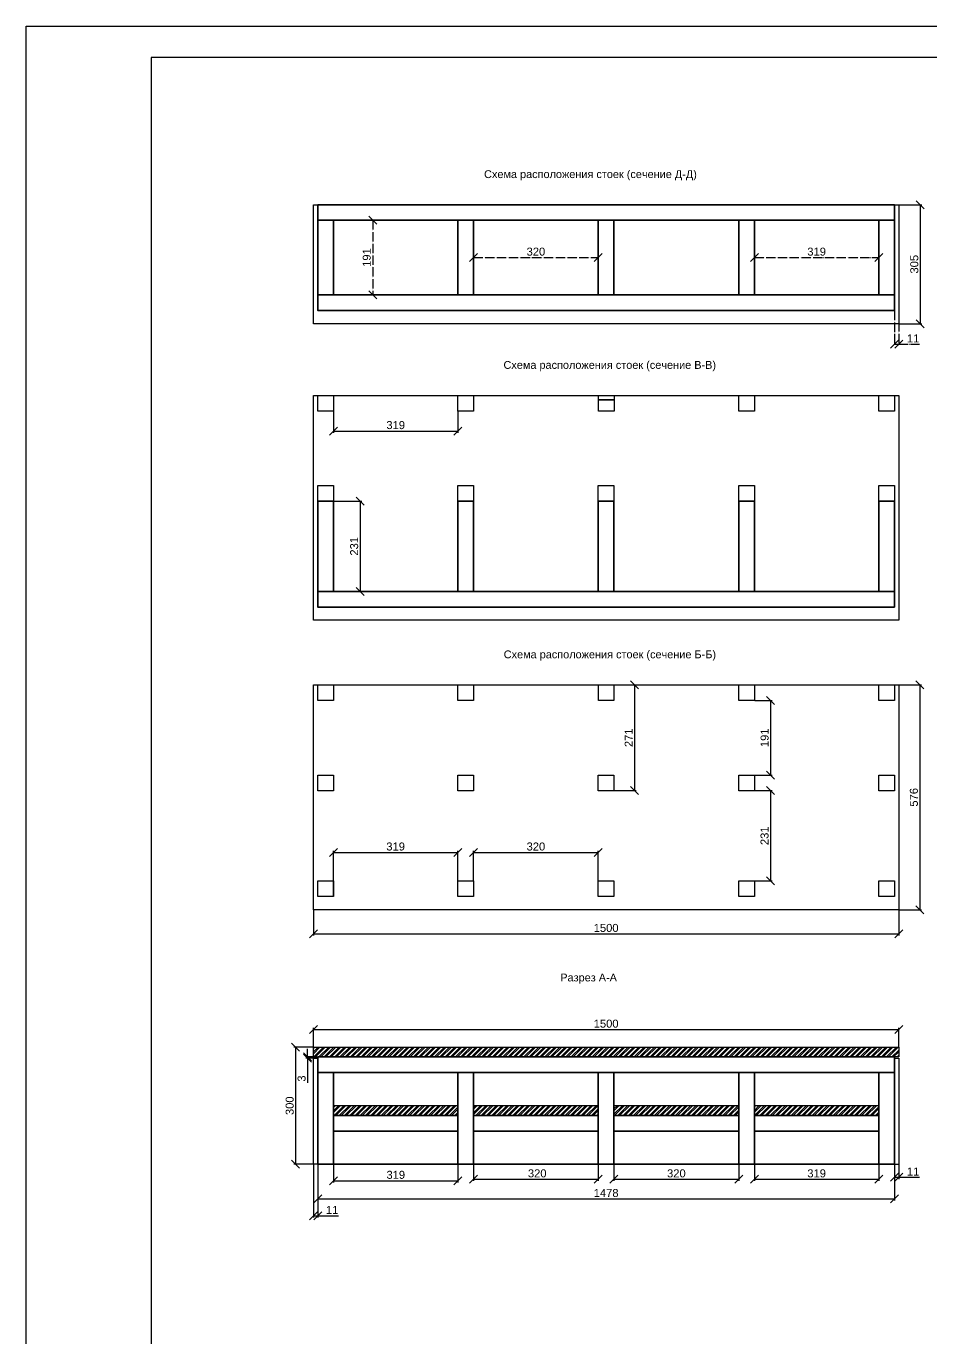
# Model space of a CAD drawing. Header units: millimetres. Extents: x 63961 to 114418, y 167972 to 194301.
# Drawn here: x 104018 to 106337, y 172528 to 175888 of the extents above; entities that cross this region are included whole.
import ezdxf

# ---------------------------------------------------------------- set-up
doc = ezdxf.new("R2010")
doc.units = ezdxf.units.MM
doc.linetypes.add('ACAD_ISO04W100', pattern=[30, 24, -3, 0, -3])
for name, color, linetype in [('Доска МПК 11х145х3000', 32, 'Continuous'), ('Заливка доски', 32, 'Continuous'), ('Оси', 120, 'ACAD_ISO04W100'), ('Размеры', 140, 'Continuous'), ('Рамка', 7, 'Continuous'), ('Ступень СМ305', 52, 'Continuous')]:
    doc.layers.add(name, color=color, linetype=linetype)
doc.layers.add('Профиль 40x40', color=7, linetype='Continuous', lineweight=35)
doc.styles.get("Standard").update_dxf_attribs({"font": 'arial.ttf'})
doc.dimstyles.new('Копия Аннотативный', dxfattribs={"dimscale": 0, "dimtxt": 20.5, "dimasz": 20.5, "dimexe": 4.25, "dimexo": 0.625, "dimgap": 4.625, "dimtad": 1, "dimtxsty": 'Standard', "dimblk": 'OBLIQUE', "dimcen": 20.5, "dimclrd": 4, "dimclrt": 4, "dimadec": 0, "dimazin": 0, "dimtfac": 1, "dimtmove": 0, "dimatfit": 3, "dimfxl": 1, "dimtfillclr": 4, "dimarcsym": 0})

# ---------------------------------------------------------------- blocks, each defined once
blk = doc.blocks.new('_Oblique')
at = {"color": 0, "linetype": 'ByBlock', "lineweight": -2}
blk.add_line((-0.5, -0.5), (0.5, 0.5), dxfattribs=at)
blk = doc.blocks.new('*D918')
at = {"layer": 'Defpoints', "color": 0, "transparency": 16777216}
for p in [(106254.5, 173317.1), (104754.5, 173272), (106254.5, 173272)]:
    blk.add_point(p, dxfattribs=at)
at = {"layer": 'Размеры', "color": 0, "lineweight": -2, "transparency": 16777216}
for p, q in [((104754.5, 173272.6), (104754.5, 173321.4)), ((106254.5, 173272.6), (106254.5, 173321.4))]:
    blk.add_line(p, q, dxfattribs=at)
at = {"layer": 'Размеры', "color": 4, "lineweight": -2, "transparency": 16777216}
blk.add_line((104754.5, 173317.1), (106254.5, 173317.1), dxfattribs=at)
at = {"layer": 'Размеры', "color": 4, "lineweight": -2, "transparency": 16777216, "xscale": 20.5, "yscale": 20.5, "zscale": 20.5, "rotation": 180}
blk.add_blockref('_Oblique', (104754.5, 173317.1), dxfattribs=at)
at = {"layer": 'Размеры', "color": 4, "lineweight": -2, "transparency": 16777216, "xscale": 20.5, "yscale": 20.5, "zscale": 20.5}
blk.add_blockref('_Oblique', (106254.5, 173317.1), dxfattribs=at)
at = {"layer": 'Размеры', "color": 4, "transparency": 16777216, "insert": (105504.5, 173332.2), "char_height": 20.5, "attachment_point": 5}
blk.add_mtext('1500', dxfattribs=at)
blk = doc.blocks.new('*D919')
at = {"layer": 'Defpoints', "color": 0, "transparency": 16777216}
for p in [(104754.5, 173272), (104708.6, 172972), (104754.5, 172972)]:
    blk.add_point(p, dxfattribs=at)
at = {"layer": 'Размеры', "color": 0, "lineweight": -2, "transparency": 16777216}
for p, q in [((104753.8, 173272), (104704.3, 173272)), ((104753.8, 172972), (104704.3, 172972))]:
    blk.add_line(p, q, dxfattribs=at)
at = {"layer": 'Размеры', "color": 4, "lineweight": -2, "transparency": 16777216}
blk.add_line((104708.6, 173272), (104708.6, 172972), dxfattribs=at)
at = {"layer": 'Размеры', "color": 4, "lineweight": -2, "transparency": 16777216, "xscale": 20.5, "yscale": 20.5, "zscale": 20.5}
for p, rotation in [((104708.6, 173272), 90), ((104708.6, 172972), 270)]:
    blk.add_blockref('_Oblique', p, dxfattribs=dict(at, rotation=rotation))
at = {"layer": 'Размеры', "color": 4, "transparency": 16777216, "insert": (104693.5, 173122), "char_height": 20.5, "attachment_point": 5, "rotation": 90}
blk.add_mtext('300', dxfattribs=at)
blk = doc.blocks.new('*D920')
at = {"layer": 'Defpoints', "color": 0, "transparency": 16777216}
for p in [(104754.5, 172972), (104765.5, 172972), (104765.5, 172840)]:
    blk.add_point(p, dxfattribs=at)
at = {"layer": 'Размеры', "color": 0, "lineweight": -2, "transparency": 16777216}
for p, q in [((104754.5, 172971.3), (104754.5, 172835.7)), ((104765.5, 172971.3), (104765.5, 172835.7))]:
    blk.add_line(p, q, dxfattribs=at)
at = {"layer": 'Размеры', "color": 4, "lineweight": -2, "transparency": 16777216}
for p, q in [((104754.5, 172840), (104765.5, 172840)), ((104765.5, 172840), (104818.7, 172840))]:
    blk.add_line(p, q, dxfattribs=at)
at = {"layer": 'Размеры', "color": 4, "lineweight": -2, "transparency": 16777216, "xscale": 20.5, "yscale": 20.5, "zscale": 20.5, "rotation": 180}
blk.add_blockref('_Oblique', (104754.5, 172840), dxfattribs=at)
at = {"layer": 'Размеры', "color": 4, "lineweight": -2, "transparency": 16777216, "xscale": 20.5, "yscale": 20.5, "zscale": 20.5}
blk.add_blockref('_Oblique', (104765.5, 172840), dxfattribs=at)
at = {"layer": 'Размеры', "color": 4, "transparency": 16777216, "insert": (104802.3, 172854.9), "char_height": 20.5, "attachment_point": 5}
blk.add_mtext('11', dxfattribs=at)
blk = doc.blocks.new('*D921')
at = {"layer": 'Defpoints', "color": 0, "transparency": 16777216}
for p in [(104739.2, 173244), (104754.5, 173247), (104754.5, 173244)]:
    blk.add_point(p, dxfattribs=at)
at = {"layer": 'Размеры', "color": 0, "lineweight": -2, "transparency": 16777216}
for p, q in [((104753.8, 173247), (104734.9, 173247)), ((104753.8, 173244), (104734.9, 173244))]:
    blk.add_line(p, q, dxfattribs=at)
at = {"layer": 'Размеры', "color": 4, "lineweight": -2, "transparency": 16777216}
for p, q in [((104739.2, 173247), (104739.2, 173267.5)), ((104739.2, 173247), (104739.2, 173244)), ((104739.2, 173244), (104739.2, 173180.3))]:
    blk.add_line(p, q, dxfattribs=at)
at = {"layer": 'Размеры', "color": 4, "lineweight": -2, "transparency": 16777216, "xscale": 20.5, "yscale": 20.5, "zscale": 20.5}
for p, rotation in [((104739.2, 173247), 270), ((104739.2, 173244), 90)]:
    blk.add_blockref('_Oblique', p, dxfattribs=dict(at, rotation=rotation))
at = {"layer": 'Размеры', "color": 4, "transparency": 16777216, "insert": (104724.1, 173191.6), "char_height": 20.5, "attachment_point": 5, "rotation": 90}
blk.add_mtext('3', dxfattribs=at)
blk = doc.blocks.new('*D922')
at = {"layer": 'Defpoints', "color": 0, "transparency": 16777216}
for p in [(106243.5, 172972), (106254.5, 172972), (106254.5, 172938.6)]:
    blk.add_point(p, dxfattribs=at)
at = {"layer": 'Размеры', "color": 0, "lineweight": -2, "transparency": 16777216}
for p, q in [((106243.5, 172971.3), (106243.5, 172934.3)), ((106254.5, 172971.3), (106254.5, 172934.3))]:
    blk.add_line(p, q, dxfattribs=at)
at = {"layer": 'Размеры', "color": 4, "lineweight": -2, "transparency": 16777216}
for p, q in [((106243.5, 172938.6), (106254.5, 172938.6)), ((106254.5, 172938.6), (106307.7, 172938.6))]:
    blk.add_line(p, q, dxfattribs=at)
at = {"layer": 'Размеры', "color": 4, "lineweight": -2, "transparency": 16777216, "xscale": 20.5, "yscale": 20.5, "zscale": 20.5, "rotation": 180}
blk.add_blockref('_Oblique', (106243.5, 172938.6), dxfattribs=at)
at = {"layer": 'Размеры', "color": 4, "lineweight": -2, "transparency": 16777216, "xscale": 20.5, "yscale": 20.5, "zscale": 20.5}
blk.add_blockref('_Oblique', (106254.5, 172938.6), dxfattribs=at)
at = {"layer": 'Размеры', "color": 4, "transparency": 16777216, "insert": (106291.3, 172953.5), "char_height": 20.5, "attachment_point": 5}
blk.add_mtext('11', dxfattribs=at)
blk = doc.blocks.new('*D923')
at = {"layer": 'Defpoints', "color": 0, "transparency": 16777216}
for p in [(104805.5, 172972), (105124.5, 172972), (105124.5, 172929.8)]:
    blk.add_point(p, dxfattribs=at)
at = {"layer": 'Размеры', "color": 0, "lineweight": -2, "transparency": 16777216}
for p, q in [((104805.5, 172971.3), (104805.5, 172925.5)), ((105124.5, 172971.3), (105124.5, 172925.5))]:
    blk.add_line(p, q, dxfattribs=at)
at = {"layer": 'Размеры', "color": 4, "lineweight": -2, "transparency": 16777216}
blk.add_line((104805.5, 172929.8), (105124.5, 172929.8), dxfattribs=at)
at = {"layer": 'Размеры', "color": 4, "lineweight": -2, "transparency": 16777216, "xscale": 20.5, "yscale": 20.5, "zscale": 20.5, "rotation": 180}
blk.add_blockref('_Oblique', (104805.5, 172929.8), dxfattribs=at)
at = {"layer": 'Размеры', "color": 4, "lineweight": -2, "transparency": 16777216, "xscale": 20.5, "yscale": 20.5, "zscale": 20.5}
blk.add_blockref('_Oblique', (105124.5, 172929.8), dxfattribs=at)
at = {"layer": 'Размеры', "color": 4, "transparency": 16777216, "insert": (104965.4, 172944.9), "char_height": 20.5, "attachment_point": 5}
blk.add_mtext('319', dxfattribs=at)
blk = doc.blocks.new('*D924')
at = {"layer": 'Defpoints', "color": 0, "transparency": 16777216}
for p in [(105164.5, 172972), (105484.5, 172972), (105484.5, 172933.5)]:
    blk.add_point(p, dxfattribs=at)
at = {"layer": 'Размеры', "color": 0, "lineweight": -2, "transparency": 16777216}
for p, q in [((105164.5, 172971.3), (105164.5, 172929.3)), ((105484.5, 172971.3), (105484.5, 172929.3))]:
    blk.add_line(p, q, dxfattribs=at)
at = {"layer": 'Размеры', "color": 4, "lineweight": -2, "transparency": 16777216}
blk.add_line((105164.5, 172933.5), (105484.5, 172933.5), dxfattribs=at)
at = {"layer": 'Размеры', "color": 4, "lineweight": -2, "transparency": 16777216, "xscale": 20.5, "yscale": 20.5, "zscale": 20.5, "rotation": 180}
blk.add_blockref('_Oblique', (105164.5, 172933.5), dxfattribs=at)
at = {"layer": 'Размеры', "color": 4, "lineweight": -2, "transparency": 16777216, "xscale": 20.5, "yscale": 20.5, "zscale": 20.5}
blk.add_blockref('_Oblique', (105484.5, 172933.5), dxfattribs=at)
at = {"layer": 'Размеры', "color": 4, "transparency": 16777216, "insert": (105327.9, 172948.6), "char_height": 20.5, "attachment_point": 5}
blk.add_mtext('320', dxfattribs=at)
blk = doc.blocks.new('*D900')
at = {"layer": 'Defpoints', "color": 0, "transparency": 16777216}
for p in [(105524.5, 172972), (105844.5, 172972), (105844.5, 172933.5)]:
    blk.add_point(p, dxfattribs=at)
at = {"layer": 'Размеры', "color": 0, "lineweight": -2, "transparency": 16777216}
for p, q in [((105524.5, 172971.3), (105524.5, 172929.3)), ((105844.5, 172971.3), (105844.5, 172929.3))]:
    blk.add_line(p, q, dxfattribs=at)
at = {"layer": 'Размеры', "color": 4, "lineweight": -2, "transparency": 16777216}
blk.add_line((105524.5, 172933.5), (105844.5, 172933.5), dxfattribs=at)
at = {"layer": 'Размеры', "color": 4, "lineweight": -2, "transparency": 16777216, "xscale": 20.5, "yscale": 20.5, "zscale": 20.5, "rotation": 180}
blk.add_blockref('_Oblique', (105524.5, 172933.5), dxfattribs=at)
at = {"layer": 'Размеры', "color": 4, "lineweight": -2, "transparency": 16777216, "xscale": 20.5, "yscale": 20.5, "zscale": 20.5}
blk.add_blockref('_Oblique', (105844.5, 172933.5), dxfattribs=at)
at = {"layer": 'Размеры', "color": 4, "transparency": 16777216, "insert": (105684.5, 172948.6), "char_height": 20.5, "attachment_point": 5}
blk.add_mtext('320', dxfattribs=at)
blk = doc.blocks.new('*D901')
at = {"layer": 'Defpoints', "color": 0, "transparency": 16777216}
for p in [(105884.5, 172972), (106203.5, 172972), (106203.5, 172933.5)]:
    blk.add_point(p, dxfattribs=at)
at = {"layer": 'Размеры', "color": 0, "lineweight": -2, "transparency": 16777216}
for p, q in [((105884.5, 172971.3), (105884.5, 172929.3)), ((106203.5, 172971.3), (106203.5, 172929.3))]:
    blk.add_line(p, q, dxfattribs=at)
at = {"layer": 'Размеры', "color": 4, "lineweight": -2, "transparency": 16777216}
blk.add_line((105884.5, 172933.5), (106203.5, 172933.5), dxfattribs=at)
at = {"layer": 'Размеры', "color": 4, "lineweight": -2, "transparency": 16777216, "xscale": 20.5, "yscale": 20.5, "zscale": 20.5, "rotation": 180}
blk.add_blockref('_Oblique', (105884.5, 172933.5), dxfattribs=at)
at = {"layer": 'Размеры', "color": 4, "lineweight": -2, "transparency": 16777216, "xscale": 20.5, "yscale": 20.5, "zscale": 20.5}
blk.add_blockref('_Oblique', (106203.5, 172933.5), dxfattribs=at)
at = {"layer": 'Размеры', "color": 4, "transparency": 16777216, "insert": (106044, 172948.6), "char_height": 20.5, "attachment_point": 5}
blk.add_mtext('319', dxfattribs=at)
blk = doc.blocks.new('*D904')
at = {"layer": 'Defpoints', "color": 0, "transparency": 16777216}
for p in [(105884.7, 174160.2), (105884.5, 173969.2), (105925.9, 173969.2)]:
    blk.add_point(p, dxfattribs=at)
at = {"layer": 'Размеры', "color": 0, "lineweight": -2, "transparency": 16777216}
for p, q in [((105885.3, 174160.2), (105930.1, 174160.2)), ((105885.1, 173969.2), (105930.1, 173969.2))]:
    blk.add_line(p, q, dxfattribs=at)
at = {"layer": 'Размеры', "color": 4, "lineweight": -2, "transparency": 16777216}
blk.add_line((105925.9, 174160.2), (105925.9, 173969.2), dxfattribs=at)
at = {"layer": 'Размеры', "color": 4, "lineweight": -2, "transparency": 16777216, "xscale": 20.5, "yscale": 20.5, "zscale": 20.5}
for p, rotation in [((105925.9, 174160.2), 90), ((105925.9, 173969.2), 270)]:
    blk.add_blockref('_Oblique', p, dxfattribs=dict(at, rotation=rotation))
at = {"layer": 'Размеры', "color": 4, "transparency": 16777216, "insert": (105910.8, 174064.7), "char_height": 20.5, "attachment_point": 5, "rotation": 90}
blk.add_mtext('191', dxfattribs=at)
blk = doc.blocks.new('*D905')
at = {"layer": 'Defpoints', "color": 0, "transparency": 16777216}
for p in [(105524.7, 174200.2), (105524.5, 173929.2), (105577.2, 173929.2)]:
    blk.add_point(p, dxfattribs=at)
at = {"layer": 'Размеры', "color": 0, "lineweight": -2, "transparency": 16777216}
for p, q in [((105525.3, 174200.2), (105581.5, 174200.2)), ((105525.1, 173929.2), (105581.5, 173929.2))]:
    blk.add_line(p, q, dxfattribs=at)
at = {"layer": 'Размеры', "color": 4, "lineweight": -2, "transparency": 16777216}
blk.add_line((105577.2, 174200.2), (105577.2, 173929.2), dxfattribs=at)
at = {"layer": 'Размеры', "color": 4, "lineweight": -2, "transparency": 16777216, "xscale": 20.5, "yscale": 20.5, "zscale": 20.5}
for p, rotation in [((105577.2, 174200.2), 90), ((105577.2, 173929.2), 270)]:
    blk.add_blockref('_Oblique', p, dxfattribs=dict(at, rotation=rotation))
at = {"layer": 'Размеры', "color": 4, "transparency": 16777216, "insert": (105562.3, 174064.7), "char_height": 20.5, "attachment_point": 5, "rotation": 90}
blk.add_mtext('271', dxfattribs=at)
blk = doc.blocks.new('*D906')
at = {"layer": 'Defpoints', "color": 0, "transparency": 16777216}
for p in [(105884.5, 173929.2), (105884.5, 173698.2), (105925.7, 173698.2)]:
    blk.add_point(p, dxfattribs=at)
at = {"layer": 'Размеры', "color": 0, "lineweight": -2, "transparency": 16777216}
for p, q in [((105885.1, 173929.2), (105929.9, 173929.2)), ((105885.1, 173698.2), (105929.9, 173698.2))]:
    blk.add_line(p, q, dxfattribs=at)
at = {"layer": 'Размеры', "color": 4, "lineweight": -2, "transparency": 16777216}
blk.add_line((105925.7, 173929.2), (105925.7, 173698.2), dxfattribs=at)
at = {"layer": 'Размеры', "color": 4, "lineweight": -2, "transparency": 16777216, "xscale": 20.5, "yscale": 20.5, "zscale": 20.5}
for p, rotation in [((105925.7, 173929.2), 90), ((105925.7, 173698.2), 270)]:
    blk.add_blockref('_Oblique', p, dxfattribs=dict(at, rotation=rotation))
at = {"layer": 'Размеры', "color": 4, "transparency": 16777216, "insert": (105910.6, 173813.7), "char_height": 20.5, "attachment_point": 5, "rotation": 90}
blk.add_mtext('231', dxfattribs=at)
blk = doc.blocks.new('*D907')
at = {"layer": 'Defpoints', "color": 0, "transparency": 16777216}
for p in [(105124.5, 173770.9), (104805.5, 173658.2), (105124.5, 173658.2)]:
    blk.add_point(p, dxfattribs=at)
at = {"layer": 'Размеры', "color": 0, "lineweight": -2, "transparency": 16777216}
for p, q in [((104805.5, 173658.8), (104805.5, 173775.2)), ((105124.5, 173658.8), (105124.5, 173775.2))]:
    blk.add_line(p, q, dxfattribs=at)
at = {"layer": 'Размеры', "color": 4, "lineweight": -2, "transparency": 16777216}
blk.add_line((104805.5, 173770.9), (105124.5, 173770.9), dxfattribs=at)
at = {"layer": 'Размеры', "color": 4, "lineweight": -2, "transparency": 16777216, "xscale": 20.5, "yscale": 20.5, "zscale": 20.5, "rotation": 180}
blk.add_blockref('_Oblique', (104805.5, 173770.9), dxfattribs=at)
at = {"layer": 'Размеры', "color": 4, "lineweight": -2, "transparency": 16777216, "xscale": 20.5, "yscale": 20.5, "zscale": 20.5}
blk.add_blockref('_Oblique', (105124.5, 173770.9), dxfattribs=at)
at = {"layer": 'Размеры', "color": 4, "transparency": 16777216, "insert": (104965, 173786), "char_height": 20.5, "attachment_point": 5}
blk.add_mtext('319', dxfattribs=at)
blk = doc.blocks.new('*D908')
at = {"layer": 'Defpoints', "color": 0, "transparency": 16777216}
for p in [(105484.5, 173770.9), (105164.5, 173698.2), (105484.5, 173698.2)]:
    blk.add_point(p, dxfattribs=at)
at = {"layer": 'Размеры', "color": 0, "lineweight": -2, "transparency": 16777216}
for p, q in [((105164.5, 173698.8), (105164.5, 173775.2)), ((105484.5, 173698.8), (105484.5, 173775.2))]:
    blk.add_line(p, q, dxfattribs=at)
at = {"layer": 'Размеры', "color": 4, "lineweight": -2, "transparency": 16777216}
blk.add_line((105164.5, 173770.9), (105484.5, 173770.9), dxfattribs=at)
at = {"layer": 'Размеры', "color": 4, "lineweight": -2, "transparency": 16777216, "xscale": 20.5, "yscale": 20.5, "zscale": 20.5, "rotation": 180}
blk.add_blockref('_Oblique', (105164.5, 173770.9), dxfattribs=at)
at = {"layer": 'Размеры', "color": 4, "lineweight": -2, "transparency": 16777216, "xscale": 20.5, "yscale": 20.5, "zscale": 20.5}
blk.add_blockref('_Oblique', (105484.5, 173770.9), dxfattribs=at)
at = {"layer": 'Размеры', "color": 4, "transparency": 16777216, "insert": (105324.5, 173786), "char_height": 20.5, "attachment_point": 5}
blk.add_mtext('320', dxfattribs=at)
blk = doc.blocks.new('*D911')
at = {"layer": 'Defpoints', "color": 0, "transparency": 16777216}
for p in [(104765.5, 172972), (106243.5, 172972), (106243.5, 172883.3)]:
    blk.add_point(p, dxfattribs=at)
at = {"layer": 'Ступень СМ305', "color": 0, "lineweight": -2, "transparency": 16777216}
for p, q in [((104765.5, 172971.3), (104765.5, 172879.1)), ((106243.5, 172971.3), (106243.5, 172879.1))]:
    blk.add_line(p, q, dxfattribs=at)
at = {"layer": 'Ступень СМ305', "color": 4, "lineweight": -2, "transparency": 16777216}
blk.add_line((104765.5, 172883.3), (106243.5, 172883.3), dxfattribs=at)
at = {"layer": 'Ступень СМ305', "color": 4, "lineweight": -2, "transparency": 16777216, "xscale": 20.5, "yscale": 20.5, "zscale": 20.5, "rotation": 180}
blk.add_blockref('_Oblique', (104765.5, 172883.3), dxfattribs=at)
at = {"layer": 'Ступень СМ305', "color": 4, "lineweight": -2, "transparency": 16777216, "xscale": 20.5, "yscale": 20.5, "zscale": 20.5}
blk.add_blockref('_Oblique', (106243.5, 172883.3), dxfattribs=at)
at = {"layer": 'Ступень СМ305', "color": 4, "transparency": 16777216, "insert": (105504.5, 172898.4), "char_height": 20.5, "attachment_point": 5}
blk.add_mtext('1478', dxfattribs=at)
blk = doc.blocks.new('*D925')
at = {"layer": 'Defpoints', "color": 0, "transparency": 16777216}
for p in [(106254.5, 174200.2), (106254.5, 173624.2), (106308.4, 173624.2)]:
    blk.add_point(p, dxfattribs=at)
at = {"layer": 'Размеры', "color": 0, "lineweight": -2, "transparency": 16777216}
for p, q in [((106255.1, 174200.2), (106312.7, 174200.2)), ((106255.1, 173624.2), (106312.7, 173624.2))]:
    blk.add_line(p, q, dxfattribs=at)
at = {"layer": 'Размеры', "color": 4, "lineweight": -2, "transparency": 16777216}
blk.add_line((106308.4, 174200.2), (106308.4, 173624.2), dxfattribs=at)
at = {"layer": 'Размеры', "color": 4, "lineweight": -2, "transparency": 16777216, "xscale": 20.5, "yscale": 20.5, "zscale": 20.5}
for p, rotation in [((106308.4, 174200.2), 90), ((106308.4, 173624.2), 270)]:
    blk.add_blockref('_Oblique', p, dxfattribs=dict(at, rotation=rotation))
at = {"layer": 'Размеры', "color": 4, "transparency": 16777216, "insert": (106293.3, 173912.2), "char_height": 20.5, "attachment_point": 5, "rotation": 90}
blk.add_mtext('576', dxfattribs=at)
blk = doc.blocks.new('*D926')
at = {"layer": 'Defpoints', "color": 0, "transparency": 16777216}
for p in [(104754.5, 173624.2), (106254.5, 173624.2), (106254.5, 173562.3)]:
    blk.add_point(p, dxfattribs=at)
at = {"layer": 'Размеры', "color": 0, "lineweight": -2, "transparency": 16777216}
for p, q in [((104754.5, 173623.5), (104754.5, 173558)), ((106254.5, 173623.5), (106254.5, 173558))]:
    blk.add_line(p, q, dxfattribs=at)
at = {"layer": 'Размеры', "color": 4, "lineweight": -2, "transparency": 16777216}
blk.add_line((104754.5, 173562.3), (106254.5, 173562.3), dxfattribs=at)
at = {"layer": 'Размеры', "color": 4, "lineweight": -2, "transparency": 16777216, "xscale": 20.5, "yscale": 20.5, "zscale": 20.5, "rotation": 180}
blk.add_blockref('_Oblique', (104754.5, 173562.3), dxfattribs=at)
at = {"layer": 'Размеры', "color": 4, "lineweight": -2, "transparency": 16777216, "xscale": 20.5, "yscale": 20.5, "zscale": 20.5}
blk.add_blockref('_Oblique', (106254.5, 173562.3), dxfattribs=at)
at = {"layer": 'Размеры', "color": 4, "transparency": 16777216, "insert": (105504.5, 173577.4), "char_height": 20.5, "attachment_point": 5}
blk.add_mtext('1500', dxfattribs=at)
blk = doc.blocks.new('*D927')
at = {"layer": 'Defpoints', "color": 0, "transparency": 16777216}
for p in [(106254.5, 175430.4), (106254.5, 175125.4), (106309.5, 175125.4)]:
    blk.add_point(p, dxfattribs=at)
at = {"layer": 'Размеры', "color": 0, "lineweight": -2, "transparency": 16777216}
for p, q in [((106255.1, 175430.4), (106313.7, 175430.4)), ((106255.1, 175125.4), (106313.7, 175125.4))]:
    blk.add_line(p, q, dxfattribs=at)
at = {"layer": 'Размеры', "color": 4, "lineweight": -2, "transparency": 16777216}
blk.add_line((106309.5, 175430.4), (106309.5, 175125.4), dxfattribs=at)
at = {"layer": 'Размеры', "color": 4, "lineweight": -2, "transparency": 16777216, "xscale": 20.5, "yscale": 20.5, "zscale": 20.5}
for p, rotation in [((106309.5, 175430.4), 90), ((106309.5, 175125.4), 270)]:
    blk.add_blockref('_Oblique', p, dxfattribs=dict(at, rotation=rotation))
at = {"layer": 'Размеры', "color": 4, "transparency": 16777216, "insert": (106294.4, 175277.9), "char_height": 20.5, "attachment_point": 5, "rotation": 90}
blk.add_mtext('305', dxfattribs=at)
blk = doc.blocks.new('*D928')
at = {"layer": 'Defpoints', "color": 0, "transparency": 16777216}
for p in [(104805.5, 174670.7), (104805.5, 174439.7), (104873.9, 174439.7)]:
    blk.add_point(p, dxfattribs=at)
at = {"layer": 'Размеры', "color": 0, "lineweight": -2, "transparency": 16777216}
for p, q in [((104806.1, 174670.7), (104878.2, 174670.7)), ((104806.1, 174439.7), (104878.2, 174439.7))]:
    blk.add_line(p, q, dxfattribs=at)
at = {"layer": 'Размеры', "color": 4, "lineweight": -2, "transparency": 16777216}
blk.add_line((104873.9, 174670.7), (104873.9, 174439.7), dxfattribs=at)
at = {"layer": 'Размеры', "color": 4, "lineweight": -2, "transparency": 16777216, "xscale": 20.5, "yscale": 20.5, "zscale": 20.5}
for p, rotation in [((104873.9, 174670.7), 90), ((104873.9, 174439.7), 270)]:
    blk.add_blockref('_Oblique', p, dxfattribs=dict(at, rotation=rotation))
at = {"layer": 'Размеры', "color": 4, "transparency": 16777216, "insert": (104858.8, 174555.2), "char_height": 20.5, "attachment_point": 5, "rotation": 90}
blk.add_mtext('231', dxfattribs=at)
blk = doc.blocks.new('*D929')
at = {"layer": 'Defpoints', "color": 0, "transparency": 16777216}
for p in [(104805.7, 174901.7), (105124.7, 174901.7), (105124.7, 174850.5)]:
    blk.add_point(p, dxfattribs=at)
at = {"layer": 'Размеры', "color": 0, "lineweight": -2, "transparency": 16777216}
for p, q in [((104805.7, 174901.1), (104805.7, 174846.3)), ((105124.7, 174901.1), (105124.7, 174846.3))]:
    blk.add_line(p, q, dxfattribs=at)
at = {"layer": 'Размеры', "color": 4, "lineweight": -2, "transparency": 16777216}
blk.add_line((104805.7, 174850.5), (105124.7, 174850.5), dxfattribs=at)
at = {"layer": 'Размеры', "color": 4, "lineweight": -2, "transparency": 16777216, "xscale": 20.5, "yscale": 20.5, "zscale": 20.5, "rotation": 180}
blk.add_blockref('_Oblique', (104805.7, 174850.5), dxfattribs=at)
at = {"layer": 'Размеры', "color": 4, "lineweight": -2, "transparency": 16777216, "xscale": 20.5, "yscale": 20.5, "zscale": 20.5}
blk.add_blockref('_Oblique', (105124.7, 174850.5), dxfattribs=at)
at = {"layer": 'Размеры', "color": 4, "transparency": 16777216, "insert": (104965.2, 174865.6), "char_height": 20.5, "attachment_point": 5}
blk.add_mtext('319', dxfattribs=at)
blk = doc.blocks.new('*D930')
at = {"layer": 'Defpoints', "color": 0, "transparency": 16777216}
for p in [(106243.5, 175159.4), (106254.5, 175160.2), (106254.5, 175073)]:
    blk.add_point(p, dxfattribs=at)
at = {"layer": 'Оси', "color": 0, "lineweight": -2, "transparency": 16777216}
for p, q in [((106243.5, 175158.8), (106243.5, 175068.7)), ((106254.5, 175159.5), (106254.5, 175068.7))]:
    blk.add_line(p, q, dxfattribs=at)
at = {"layer": 'Оси', "color": 4, "lineweight": -2, "transparency": 16777216}
for p, q in [((106243.5, 175073), (106254.5, 175073)), ((106254.5, 175073), (106307.7, 175073))]:
    blk.add_line(p, q, dxfattribs=at)
at = {"layer": 'Оси', "color": 4, "lineweight": -2, "transparency": 16777216, "xscale": 20.5, "yscale": 20.5, "zscale": 20.5, "rotation": 180}
blk.add_blockref('_Oblique', (106243.5, 175073), dxfattribs=at)
at = {"layer": 'Оси', "color": 4, "lineweight": -2, "transparency": 16777216, "xscale": 20.5, "yscale": 20.5, "zscale": 20.5}
blk.add_blockref('_Oblique', (106254.5, 175073), dxfattribs=at)
at = {"layer": 'Оси', "color": 4, "transparency": 16777216, "insert": (106291.3, 175087.9), "char_height": 20.5, "attachment_point": 5}
blk.add_mtext('11', dxfattribs=at)
blk = doc.blocks.new('*D931')
at = {"layer": 'Defpoints', "color": 0, "transparency": 16777216}
for p in [(105884.5, 175390.4), (106203.5, 175390.4), (106203.5, 175294.9)]:
    blk.add_point(p, dxfattribs=at)
at = {"layer": 'Оси', "color": 0, "lineweight": -2, "transparency": 16777216}
for p, q in [((105884.5, 175389.8), (105884.5, 175290.6)), ((106203.5, 175389.8), (106203.5, 175290.6))]:
    blk.add_line(p, q, dxfattribs=at)
at = {"layer": 'Оси', "color": 4, "lineweight": -2, "transparency": 16777216}
blk.add_line((105884.5, 175294.9), (106203.5, 175294.9), dxfattribs=at)
at = {"layer": 'Оси', "color": 4, "lineweight": -2, "transparency": 16777216, "xscale": 20.5, "yscale": 20.5, "zscale": 20.5, "rotation": 180}
blk.add_blockref('_Oblique', (105884.5, 175294.9), dxfattribs=at)
at = {"layer": 'Оси', "color": 4, "lineweight": -2, "transparency": 16777216, "xscale": 20.5, "yscale": 20.5, "zscale": 20.5}
blk.add_blockref('_Oblique', (106203.5, 175294.9), dxfattribs=at)
at = {"layer": 'Оси', "color": 4, "transparency": 16777216, "insert": (106044, 175310), "char_height": 20.5, "attachment_point": 5}
blk.add_mtext('319', dxfattribs=at)
blk = doc.blocks.new('*D932')
at = {"layer": 'Defpoints', "color": 0, "transparency": 16777216}
for p in [(105164.5, 175390.4), (105484.5, 175390.4), (105484.5, 175294.9)]:
    blk.add_point(p, dxfattribs=at)
at = {"layer": 'Оси', "color": 0, "lineweight": -2, "transparency": 16777216}
for p, q in [((105164.5, 175389.8), (105164.5, 175290.6)), ((105484.5, 175389.8), (105484.5, 175290.6))]:
    blk.add_line(p, q, dxfattribs=at)
at = {"layer": 'Оси', "color": 4, "lineweight": -2, "transparency": 16777216}
blk.add_line((105164.5, 175294.9), (105484.5, 175294.9), dxfattribs=at)
at = {"layer": 'Оси', "color": 4, "lineweight": -2, "transparency": 16777216, "xscale": 20.5, "yscale": 20.5, "zscale": 20.5, "rotation": 180}
blk.add_blockref('_Oblique', (105164.5, 175294.9), dxfattribs=at)
at = {"layer": 'Оси', "color": 4, "lineweight": -2, "transparency": 16777216, "xscale": 20.5, "yscale": 20.5, "zscale": 20.5}
blk.add_blockref('_Oblique', (105484.5, 175294.9), dxfattribs=at)
at = {"layer": 'Оси', "color": 4, "transparency": 16777216, "insert": (105324.5, 175310), "char_height": 20.5, "attachment_point": 5}
blk.add_mtext('320', dxfattribs=at)
blk = doc.blocks.new('*D933')
at = {"layer": 'Defpoints', "color": 0, "transparency": 16777216}
for p in [(104805.5, 175390.4), (104805.5, 175199.4), (104906.2, 175199.4)]:
    blk.add_point(p, dxfattribs=at)
at = {"layer": 'Оси', "color": 0, "lineweight": -2, "transparency": 16777216}
for p, q in [((104806.1, 175390.4), (104910.5, 175390.4)), ((104806.1, 175199.4), (104910.5, 175199.4))]:
    blk.add_line(p, q, dxfattribs=at)
at = {"layer": 'Оси', "color": 4, "lineweight": -2, "transparency": 16777216}
blk.add_line((104906.2, 175390.4), (104906.2, 175199.4), dxfattribs=at)
at = {"layer": 'Оси', "color": 4, "lineweight": -2, "transparency": 16777216, "xscale": 20.5, "yscale": 20.5, "zscale": 20.5}
for p, rotation in [((104906.2, 175390.4), 90), ((104906.2, 175199.4), 270)]:
    blk.add_blockref('_Oblique', p, dxfattribs=dict(at, rotation=rotation))
at = {"layer": 'Оси', "color": 4, "transparency": 16777216, "insert": (104891.1, 175294.9), "char_height": 20.5, "attachment_point": 5, "rotation": 90}
blk.add_mtext('191', dxfattribs=at)

msp = doc.modelspace()

# ---------------------------------------------------------------- hatches: boundary and pattern name
at = {"layer": 'Ступень СМ305'}
h = msp.add_hatch(dxfattribs=at)
h.set_pattern_fill('ANSI32', color=256, angle=180)
h.set_pattern_definition([(225, (3381.5615, -11297.189), (6.7351921, -6.7351921), []), (225, (3377.071, -11297.189), (6.7351921, -6.7351921), [])])
h.paths.add_polyline_path([(106254.469, 173271.952), (104754.469, 173271.952), (104754.469, 173246.952), (104765.469, 173246.952), (106243.469, 173246.952), (106254.469, 173246.952)])
h.paths.add_polyline_path([(105844.469, 173121.95), (105524.469, 173121.95), (105524.469, 173096.95), (105844.469, 173096.95)])
h.paths.add_polyline_path([(106203.469, 173121.95), (105884.469, 173121.95), (105884.469, 173096.95), (106203.469, 173096.95)])
h.paths.add_polyline_path([(105484.469, 173121.95), (105164.469, 173121.95), (105164.469, 173096.95), (105484.469, 173096.95)])
h.paths.add_polyline_path([(105124.469, 173121.95), (104805.469, 173121.95), (104805.469, 173096.95), (105124.469, 173096.95)])

# ---------------------------------------------------------------- linework, layer by layer
at = {"lineweight": 30}
for points in [[(104805.469, 174399.678), (104765.469, 174399.678), (104765.469, 174439.678), (104805.469, 174439.678)], [(105124.469, 174439.678), (105164.469, 174439.678)], [(105484.469, 174439.678), (105524.469, 174439.678)], [(105844.469, 174439.678), (105884.469, 174439.678)], [(106203.469, 174439.678), (106243.469, 174439.678), (106243.469, 174399.678), (106203.469, 174399.678)], [(105164.469, 174399.678), (105124.469, 174399.678)], [(105524.469, 174399.678), (105484.469, 174399.678)], [(105884.469, 174399.678), (105844.469, 174399.678)]]:
    msp.add_lwpolyline(points, dxfattribs=at)
for points in [[(104765.657, 174200.156), (104805.657, 174200.156), (104805.657, 174160.156), (104765.657, 174160.156)], [(105124.657, 174200.156), (105164.657, 174200.156), (105164.657, 174160.156), (105124.657, 174160.156)], [(105484.657, 174200.156), (105524.657, 174200.156), (105524.657, 174160.156), (105484.657, 174160.156)], [(105844.657, 174200.156), (105884.657, 174200.156), (105884.657, 174160.156), (105844.657, 174160.156)], [(106203.657, 174200.156), (106243.657, 174200.156), (106243.657, 174160.156), (106203.657, 174160.156)], [(104765.469, 173969.156), (104805.469, 173969.156), (104805.469, 173929.156), (104765.469, 173929.156)], [(105124.469, 173969.156), (105164.469, 173969.156), (105164.469, 173929.156), (105124.469, 173929.156)], [(105484.469, 173969.156), (105524.469, 173969.156), (105524.469, 173929.156), (105484.469, 173929.156)], [(105844.469, 173969.156), (105884.469, 173969.156), (105884.469, 173929.156), (105844.469, 173929.156)], [(106203.469, 173969.156), (106243.469, 173969.156), (106243.469, 173929.156), (106203.469, 173929.156)], [(104765.469, 173698.156), (104805.469, 173698.156), (104805.469, 173658.156), (104765.469, 173658.156)], [(105124.469, 173698.156), (105164.469, 173698.156), (105164.469, 173658.156), (105124.469, 173658.156)], [(105484.469, 173698.156), (105524.469, 173698.156), (105524.469, 173658.156), (105484.469, 173658.156)], [(105844.469, 173698.156), (105884.469, 173698.156), (105884.469, 173658.156), (105844.469, 173658.156)], [(106203.469, 173698.156), (106243.469, 173698.156), (106243.469, 173658.156), (106203.469, 173658.156)]]:
    msp.add_lwpolyline(points, close=True, dxfattribs=at)
at = {"layer": 'Доска МПК 11х145х3000'}
for p, q in [((104754.469, 172971.952), (104754.469, 173243.952)), ((104754.469, 173243.952), (104765.469, 173243.952)), ((106243.469, 173246.952), (106243.469, 173243.952)), ((106243.469, 173243.952), (106254.469, 173243.952)), ((106254.469, 173243.952), (106254.469, 172971.952))]:
    msp.add_line(p, q, dxfattribs=at)
at = {"layer": 'Заливка доски'}
for p, q in [((104765.469, 172971.952), (104754.469, 172971.952)), ((106243.469, 172971.952), (106254.469, 172971.952))]:
    msp.add_line(p, q, dxfattribs=at)
at = {"layer": 'Профиль 40x40'}
for p, q in [((104765.469, 173246.952), (106243.469, 173246.952)), ((106243.469, 173246.952), (106243.469, 172971.952)), ((104765.469, 173206.952), (106243.469, 173206.952)), ((105124.469, 173096.95), (104805.469, 173096.95)), ((105484.469, 173096.95), (105164.469, 173096.95)), ((105844.469, 173096.95), (105524.469, 173096.95)), ((106203.469, 173096.95), (105884.469, 173096.95)), ((105124.469, 173056.95), (104805.469, 173056.95)), ((105484.469, 173056.95), (105164.469, 173056.95)), ((105844.469, 173056.95), (105524.469, 173056.95)), ((106203.469, 173056.95), (105884.469, 173056.95)), ((104765.469, 172971.952), (106243.469, 172971.952))]:
    msp.add_line(p, q, dxfattribs=at)
for points in [[(104765.479, 175430.394), (106243.479, 175430.394), (106243.479, 175390.394), (104765.479, 175390.394)], [(104765.479, 175390.394), (104805.479, 175390.394), (104805.469, 175199.394), (104765.469, 175199.394)], [(105124.479, 175390.394), (105164.479, 175390.394), (105164.469, 175199.394), (105124.469, 175199.394)], [(105484.479, 175390.394), (105524.479, 175390.394), (105524.469, 175199.394), (105484.469, 175199.394)], [(105844.479, 175390.394), (105884.479, 175390.394), (105884.469, 175199.394), (105844.469, 175199.394)], [(106203.479, 175390.394), (106243.479, 175390.394), (106243.469, 175199.394), (106203.469, 175199.394)], [(104765.469, 175199.394), (106243.469, 175199.394), (106243.469, 175159.394), (104765.469, 175159.394)], [(104765.469, 174670.678), (104805.469, 174670.678), (104805.469, 174439.678), (104765.469, 174439.678)], [(105124.469, 174670.678), (105164.469, 174670.678), (105164.469, 174439.678), (105124.469, 174439.678)], [(105484.469, 174670.678), (105524.469, 174670.678), (105524.469, 174439.678), (105484.469, 174439.678)], [(105844.469, 174670.678), (105884.469, 174670.678), (105884.469, 174439.678), (105844.469, 174439.678)], [(106203.469, 174670.678), (106243.469, 174670.678), (106243.469, 174439.678), (106203.469, 174439.678)], [(104765.469, 174439.678), (106243.469, 174439.678), (106243.469, 174399.678), (104765.469, 174399.678)]]:
    msp.add_lwpolyline(points, close=True, dxfattribs=at)
at = {"layer": 'Профиль 40x40', "lineweight": 30}
for points in [[(104765.695, 174941.678), (104805.695, 174941.678), (104805.695, 174901.678), (104765.695, 174901.678)], [(105124.695, 174941.678), (105164.695, 174941.678), (105164.695, 174901.678), (105124.695, 174901.678)], [(105484.695, 174941.678), (105524.695, 174941.678), (105524.695, 174901.678), (105484.695, 174901.678)], [(105844.695, 174941.678), (105884.695, 174941.678), (105884.695, 174901.678), (105844.695, 174901.678)], [(106203.695, 174941.678), (106243.695, 174941.678), (106243.695, 174901.678), (106203.695, 174901.678)], [(104765.469, 174710.678), (104805.469, 174710.678), (104805.469, 174670.678), (104765.469, 174670.678)], [(105124.469, 174710.678), (105164.469, 174710.678), (105164.469, 174670.678), (105124.469, 174670.678)], [(105484.469, 174710.678), (105524.469, 174710.678), (105524.469, 174670.678), (105484.469, 174670.678)], [(105844.469, 174710.678), (105884.469, 174710.678), (105884.469, 174670.678), (105844.469, 174670.678)], [(106203.469, 174710.678), (106243.469, 174710.678), (106243.469, 174670.678), (106203.469, 174670.678)]]:
    msp.add_lwpolyline(points, close=True, dxfattribs=at)
at = {"layer": 'Профиль 40x40'}
for points in [[(105484.469, 174930.678), (105524.469, 174930.678)], [(104765.469, 172971.952), (104765.469, 173246.952), (106243.469, 173246.952), (106243.469, 172971.952)], [(105109.469, 173246.952), (105149.469, 173246.952)], [(105484.469, 173246.952), (105524.469, 173246.952)], [(105859.469, 173246.952), (105899.469, 173246.952)], [(104805.469, 173206.952), (104805.469, 172971.952)], [(105124.469, 172971.952), (105124.469, 173206.952)], [(105164.469, 173206.952), (105164.469, 172971.952)], [(105484.469, 172971.952), (105484.469, 173206.952)], [(105524.469, 173206.952), (105524.469, 172971.952)], [(105844.469, 172971.952), (105844.469, 173206.952)], [(105884.469, 173206.952), (105884.469, 172971.952)], [(106203.469, 172971.952), (106203.469, 173206.952)]]:
    msp.add_lwpolyline(points, dxfattribs=at)
at = {"layer": 'Размеры'}
msp.add_line((105884.469, 173206.952), (105564.469, 173206.952), dxfattribs=at)
for points in [[(104754.469, 175430.394), (106254.469, 175430.394), (106254.469, 175125.394), (104754.469, 175125.394)], [(104754.469, 174941.678), (106254.469, 174941.678), (106254.469, 174365.678), (104754.469, 174365.678)], [(104754.469, 174200.156), (106254.469, 174200.156), (106254.469, 173624.156), (104754.469, 173624.156)]]:
    msp.add_lwpolyline(points, close=True, dxfattribs=at)
at = {"layer": 'Рамка'}
for points in [[(108770.25, 175887.573), (108770.25, 169167.573), (104018.25, 169167.573), (104018.25, 175887.573)], [(108690.25, 175807.573), (104338.25, 175807.573), (104338.25, 169247.573), (108690.25, 169247.573)]]:
    msp.add_lwpolyline(points, close=True, dxfattribs=at)
at = {"layer": 'Ступень СМ305'}
for p, q in [((104754.469, 173246.952), (104754.469, 173271.952)), ((104754.469, 173271.952), (106254.469, 173271.952)), ((104754.469, 173246.952), (104765.469, 173246.952)), ((106254.469, 173246.952), (106243.469, 173246.952)), ((106254.469, 173271.952), (106254.469, 173246.952)), ((105124.469, 173121.95), (104805.469, 173121.95)), ((105484.469, 173121.95), (105164.469, 173121.95)), ((105844.469, 173121.95), (105524.469, 173121.95)), ((106203.469, 173121.95), (105884.469, 173121.95))]:
    msp.add_line(p, q, dxfattribs=at)

# ---------------------------------------------------------------- texts
at = {"layer": 'Размеры', "color": 2, "char_height": 20, "attachment_point": 3}
for s, insert in [('Схема расположения стоек (сечение Д-Д)', (105737.054, 175518.573)), ('Схема расположения стоек (сечение В-В)', (105786.256, 175029.858)), ('Схема расположения стоек (сечение Б-Б)', (105786.256, 174288.335)), ('Разрез А-А', (105532.176, 173460.518))]:
    msp.add_mtext(s, dxfattribs=dict(at, insert=insert))

# ---------------------------------------------------------------- dimensions: what is measured, and where the dimension line sits
at = {"layer": 'Оси'}
dim = msp.add_linear_dim(base=(104906.241, 175199.394), p1=(104805.479, 175390.394), p2=(104805.469, 175199.394), angle=90, dimstyle='Копия Аннотативный', dxfattribs=at)
dim.commit()
dim.dimension.update_dxf_attribs({"geometry": '*D933', "text_midpoint": (104891.149, 175294.894)})
for base, p1, p2, picture, middle in [((105484.479, 175294.894), (105164.479, 175390.394), (105484.479, 175390.394), '*D932', (105324.479, 175309.993)), ((106203.479, 175294.894), (105884.479, 175390.394), (106203.479, 175390.394), '*D931', (106043.979, 175309.993)), ((106254.469, 175072.965), (106243.469, 175159.394), (106254.469, 175160.159), '*D930', (106291.333, 175087.882))]:
    dim = msp.add_linear_dim(base=base, p1=p1, p2=p2, dimstyle='Копия Аннотативный', dxfattribs=at)
    dim.commit()
    dim.dimension.update_dxf_attribs({"geometry": picture, "text_midpoint": middle})
at = {"layer": 'Размеры'}
for base, p1, p2, picture, middle in [((106309.457, 175125.394), (106254.469, 175430.394), (106254.469, 175125.394), '*D927', (106294.358, 175277.894)), ((105577.225, 173929.156), (105524.657, 174200.156), (105524.469, 173929.156), '*D905', (105562.308, 174064.656)), ((106308.4, 173624.156), (106254.469, 174200.156), (106254.469, 173624.156), '*D925', (106293.308, 173912.156)), ((105925.859, 173969.156), (105884.657, 174160.156), (105884.469, 173969.156), '*D904', (105910.767, 174064.656)), ((105925.671, 173698.156), (105884.469, 173929.156), (105884.469, 173698.156), '*D906', (105910.572, 173813.656)), ((104708.56, 172971.952), (104754.469, 173271.952), (104754.469, 172971.952), '*D919', (104693.462, 173121.952)), ((104739.168, 173243.952), (104754.469, 173246.952), (104754.469, 173243.952), '*D921', (104724.069, 173191.614))]:
    dim = msp.add_linear_dim(base=base, p1=p1, p2=p2, angle=90, dimstyle='Копия Аннотативный', dxfattribs=at)
    dim.commit()
    dim.dimension.update_dxf_attribs({"geometry": picture, "text_midpoint": middle})
for base, p1, p2, picture, middle in [((105124.695, 174850.5), (104805.695, 174901.678), (105124.695, 174901.678), '*D929', (104965.195, 174865.599)), ((105124.469, 173770.93), (104805.469, 173658.156), (105124.469, 173658.156), '*D907', (104964.969, 173786.029)), ((105484.469, 173770.93), (105164.469, 173698.156), (105484.469, 173698.156), '*D908', (105324.469, 173786.029)), ((106254.469, 173562.278), (104754.469, 173624.156), (106254.469, 173624.156), '*D926', (105504.469, 173577.37)), ((106254.469, 173317.101), (104754.469, 173271.952), (106254.469, 173271.952), '*D918', (105504.469, 173332.193)), ((105844.469, 172933.533), (105524.469, 172971.952), (105844.469, 172971.952), '*D900', (105684.469, 172948.632)), ((106203.469, 172933.533), (105884.469, 172971.952), (106203.469, 172971.952), '*D901', (106043.969, 172948.632)), ((106254.469, 172938.566), (106243.469, 172971.952), (106254.469, 172971.952), '*D922', (106291.333, 172953.483))]:
    dim = msp.add_linear_dim(base=base, p1=p1, p2=p2, dimstyle='Копия Аннотативный', dxfattribs=at)
    dim.commit()
    dim.dimension.update_dxf_attribs({"geometry": picture, "text_midpoint": middle})
dim = msp.add_linear_dim(base=(104873.904, 174439.678), p1=(104805.469, 174670.678), p2=(104805.469, 174439.678), angle=90, dimstyle='Копия Аннотативный', dxfattribs=at)
dim.commit()
dim.dimension.update_dxf_attribs({"geometry": '*D928', "text_midpoint": (104873.904, 174555.178), "dimtype": 160})
for base, p1, p2, picture, middle in [((104765.469, 172839.961), (104754.469, 172971.952), (104765.469, 172971.952), '*D920', (104802.333, 172839.961)), ((105124.469, 172929.783), (104805.469, 172971.952), (105124.469, 172971.952), '*D923', (104965.413, 172929.783)), ((105484.469, 172933.533), (105164.469, 172971.952), (105484.469, 172971.952), '*D924', (105327.934, 172933.533))]:
    dim = msp.add_linear_dim(base=base, p1=p1, p2=p2, dimstyle='Копия Аннотативный', dxfattribs=at)
    dim.commit()
    dim.dimension.update_dxf_attribs({"geometry": picture, "text_midpoint": middle, "dimtype": 160})
at = {"layer": 'Ступень СМ305'}
dim = msp.add_linear_dim(base=(106243.469, 172883.306), p1=(104765.469, 172971.952), p2=(106243.469, 172971.952), dimstyle='Копия Аннотативный', dxfattribs=at)
dim.commit()
dim.dimension.update_dxf_attribs({"geometry": '*D911', "text_midpoint": (105504.469, 172898.398)})

doc.saveas('drawing.dxf')
